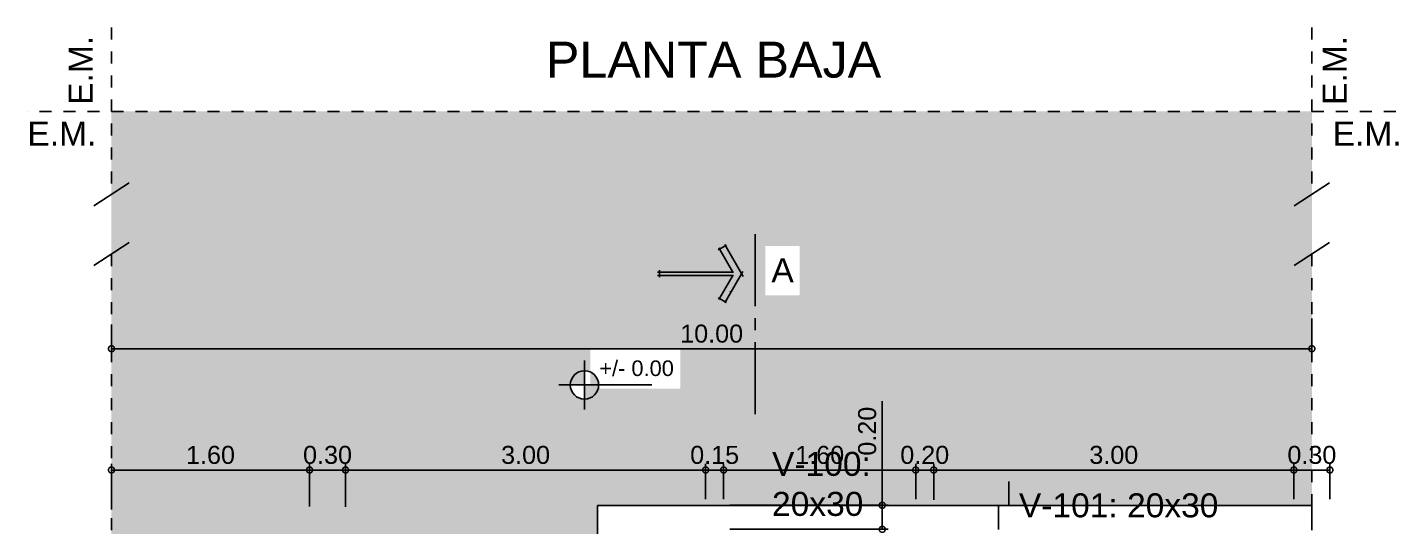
# Model space of a CAD drawing. Header units: millimetres. Extents: x 141 to 456, y -20 to 129.
# Drawn here: x 140.71 to 152.13, y 103.68 to 107.83 of the extents above; entities that cross this region are included whole.
import ezdxf

# ---------------------------------------------------------------- set-up
doc = ezdxf.new("R2010")
doc.units = ezdxf.units.MM
doc.header["$LTSCALE"] = 0.1
doc.header["$MEASUREMENT"] = 0
doc.header["$PDMODE"] = 3
doc.header["$PDSIZE"] = 0.1
doc.linetypes.add('ACAD_ISO04W100', pattern=[30, 24, -3, 0, -3])
doc.layers.get('DEFPOINTS').update_dxf_attribs({"color": 1})
for name, color, linetype in [('Cotas', 1, 'Continuous'), ('Cubierta', 7, 'Continuous'), ('EJES', 6, 'Continuous'), ('Equipamiento', 7, 'Continuous'), ('HATCH', 10, 'Continuous'), ('Proyecciones', 1, 'Continuous'), ('Textos', 7, 'Continuous')]:
    doc.layers.add(name, color=color, linetype=linetype)
doc.styles.add('ARIAL', font='arial.ttf', dxfattribs={"height": 0.18})
doc.styles.add('Diego', font='arial.ttf')
doc.styles.get("Standard").update_dxf_attribs({"font": 'arial.ttf'})
doc.dimstyles.new('Cota Diego', dxfattribs={"dimtxt": 0.185, "dimasz": 0.1, "dimexe": 0.05, "dimexo": 0.05, "dimgap": 0.05, "dimtad": 1, "dimdsep": 46, "dimtxsty": 'Standard', "dimblk": 'DOTSMALL', "dimcen": 0.05, "dimclrd": 1, "dimclre": 1, "dimclrt": 1, "dimadec": 0, "dimazin": 0, "dimtfac": 1, "dimtmove": 0, "dimatfit": 3, "dimldrblk": 'DOTSMALL', "dimfxl": 1, "dimlwe": -1, "dimarcsym": 0})

# ---------------------------------------------------------------- blocks, each defined once
blk = doc.blocks.new('_DotSmall')
at = {"color": 0, "linetype": 'ByBlock', "const_width": 0.5}
blk.add_lwpolyline([(-0.0625, 0, 1), (0.0625, 0, 1)], format="xyb", close=True, dxfattribs=at)
blk = doc.blocks.new('*D75')
at = {"color": 1, "linetype": 'Continuous', "transparency": 16777216}
for p, q in [((141.409, 105.36), (141.409, 105.107)), ((151.409, 105.408), (151.409, 105.107))]:
    blk.add_line(p, q, dxfattribs=at)
at = {"color": 1, "linetype": 'Continuous', "lineweight": -2, "transparency": 16777216}
blk.add_line((141.409, 105.157), (151.409, 105.157), dxfattribs=at)
at = {"layer": 'DEFPOINTS', "color": 0, "linetype": 'Continuous', "transparency": 16777216}
for p in [(151.409, 105.458), (141.409, 105.41), (151.409, 105.157)]:
    blk.add_point(p, dxfattribs=at)
at = {"color": 1, "linetype": 'Continuous', "lineweight": -2, "transparency": 16777216, "xscale": 0.1, "yscale": 0.1, "zscale": 0.1, "rotation": 180}
blk.add_blockref('_DotSmall', (141.409, 105.157), dxfattribs=at)
at = {"color": 1, "linetype": 'Continuous', "lineweight": -2, "transparency": 16777216, "xscale": 0.1, "yscale": 0.1, "zscale": 0.1}
blk.add_blockref('_DotSmall', (151.409, 105.157), dxfattribs=at)
at = {"color": 1, "linetype": 'Continuous', "transparency": 16777216, "insert": (146.409, 105.282), "char_height": 0.15, "attachment_point": 5}
blk.add_mtext('10.00', dxfattribs=at)
blk = doc.blocks.new('SDFGBB')
blk.add_hatch(color=256).paths.add_polyline_path([(-0.353, 0.316), (-0.402, 0.232), (0, 0), (0.402, 0.232), (0.353, 0.316), (0.024, 0.126), (0.024, 1.177), (-0.022, 1.177), (-0.022, 0.124)])
for p, q in [((-0.022, 1.205), (-0.022, 0.116)), ((0.024, 1.205), (0.024, 0.116)), ((-0.051, 1.177), (0.05, 1.177)), ((0.037, -0.022), (-0.418, 0.241)), ((-0.412, 0.214), (-0.343, 0.333)), ((-0.022, 0.124), (-0.37, 0.325)), ((-0.033, -0.019), (0.418, 0.241)), ((0.024, 0.126), (0.37, 0.325)), ((0.412, 0.214), (0.343, 0.333))]:
    blk.add_line(p, q)
blk = doc.blocks.new('*D68')
at = {"color": 1, "linetype": 'Continuous', "transparency": 16777216}
for p, q in [((151.259, 104.053), (151.259, 104.197)), ((151.559, 103.903), (151.559, 104.197))]:
    blk.add_line(p, q, dxfattribs=at)
at = {"color": 1, "linetype": 'Continuous', "lineweight": -2, "transparency": 16777216}
blk.add_line((151.559, 104.147), (151.259, 104.147), dxfattribs=at)
at = {"layer": 'DEFPOINTS', "color": 0, "linetype": 'Continuous', "transparency": 16777216}
for p in [(151.259, 104.147), (151.259, 104.003), (151.559, 103.853)]:
    blk.add_point(p, dxfattribs=at)
at = {"color": 1, "linetype": 'Continuous', "lineweight": -2, "transparency": 16777216, "xscale": 0.1, "yscale": 0.1, "zscale": 0.1, "rotation": 180}
blk.add_blockref('_DotSmall', (151.259, 104.147), dxfattribs=at)
at = {"color": 1, "linetype": 'Continuous', "lineweight": -2, "transparency": 16777216, "xscale": 0.1, "yscale": 0.1, "zscale": 0.1}
blk.add_blockref('_DotSmall', (151.559, 104.147), dxfattribs=at)
at = {"color": 1, "linetype": 'Continuous', "transparency": 16777216, "insert": (151.409, 104.272), "char_height": 0.15, "attachment_point": 5}
blk.add_mtext('0.30', dxfattribs=at)
blk = doc.blocks.new('*D69')
at = {"color": 1, "linetype": 'Continuous', "transparency": 16777216}
for p, q in [((148.259, 103.898), (148.259, 104.197)), ((151.259, 103.903), (151.259, 104.197))]:
    blk.add_line(p, q, dxfattribs=at)
at = {"color": 1, "linetype": 'Continuous', "lineweight": -2, "transparency": 16777216}
blk.add_line((151.259, 104.147), (148.259, 104.147), dxfattribs=at)
at = {"layer": 'DEFPOINTS', "color": 0, "linetype": 'Continuous', "transparency": 16777216}
for p in [(148.259, 104.147), (148.259, 103.848), (151.259, 103.853)]:
    blk.add_point(p, dxfattribs=at)
at = {"color": 1, "linetype": 'Continuous', "lineweight": -2, "transparency": 16777216, "xscale": 0.1, "yscale": 0.1, "zscale": 0.1, "rotation": 180}
blk.add_blockref('_DotSmall', (148.259, 104.147), dxfattribs=at)
at = {"color": 1, "linetype": 'Continuous', "lineweight": -2, "transparency": 16777216, "xscale": 0.1, "yscale": 0.1, "zscale": 0.1}
blk.add_blockref('_DotSmall', (151.259, 104.147), dxfattribs=at)
at = {"color": 1, "linetype": 'Continuous', "transparency": 16777216, "insert": (149.759, 104.272), "char_height": 0.15, "attachment_point": 5}
blk.add_mtext('3.00', dxfattribs=at)
blk = doc.blocks.new('*D70')
at = {"color": 1, "linetype": 'Continuous', "transparency": 16777216}
for p, q in [((146.509, 104.036), (146.509, 104.197)), ((148.109, 103.903), (148.109, 104.197))]:
    blk.add_line(p, q, dxfattribs=at)
at = {"color": 1, "linetype": 'Continuous', "lineweight": -2, "transparency": 16777216}
blk.add_line((148.109, 104.147), (146.509, 104.147), dxfattribs=at)
at = {"layer": 'DEFPOINTS', "color": 0, "linetype": 'Continuous', "transparency": 16777216}
for p in [(146.509, 104.147), (146.509, 103.986), (148.109, 103.853)]:
    blk.add_point(p, dxfattribs=at)
at = {"color": 1, "linetype": 'Continuous', "lineweight": -2, "transparency": 16777216, "xscale": 0.1, "yscale": 0.1, "zscale": 0.1, "rotation": 180}
blk.add_blockref('_DotSmall', (146.509, 104.147), dxfattribs=at)
at = {"color": 1, "linetype": 'Continuous', "lineweight": -2, "transparency": 16777216, "xscale": 0.1, "yscale": 0.1, "zscale": 0.1}
blk.add_blockref('_DotSmall', (148.109, 104.147), dxfattribs=at)
at = {"color": 1, "linetype": 'Continuous', "transparency": 16777216, "insert": (147.309, 104.272), "char_height": 0.15, "attachment_point": 5}
blk.add_mtext('1.60', dxfattribs=at)
blk = doc.blocks.new('*D71')
at = {"color": 1, "linetype": 'Continuous', "transparency": 16777216}
for p, q in [((143.359, 103.846), (143.359, 104.197)), ((146.359, 103.948), (146.359, 104.197))]:
    blk.add_line(p, q, dxfattribs=at)
at = {"color": 1, "linetype": 'Continuous', "lineweight": -2, "transparency": 16777216}
blk.add_line((146.359, 104.147), (143.359, 104.147), dxfattribs=at)
at = {"layer": 'DEFPOINTS', "color": 0, "linetype": 'Continuous', "transparency": 16777216}
for p in [(143.359, 104.147), (146.359, 103.898), (143.359, 103.796)]:
    blk.add_point(p, dxfattribs=at)
at = {"color": 1, "linetype": 'Continuous', "lineweight": -2, "transparency": 16777216, "xscale": 0.1, "yscale": 0.1, "zscale": 0.1, "rotation": 180}
blk.add_blockref('_DotSmall', (143.359, 104.147), dxfattribs=at)
at = {"color": 1, "linetype": 'Continuous', "lineweight": -2, "transparency": 16777216, "xscale": 0.1, "yscale": 0.1, "zscale": 0.1}
blk.add_blockref('_DotSmall', (146.359, 104.147), dxfattribs=at)
at = {"color": 1, "linetype": 'Continuous', "transparency": 16777216, "insert": (144.859, 104.272), "char_height": 0.15, "attachment_point": 5}
blk.add_mtext('3.00', dxfattribs=at)
blk = doc.blocks.new('*D72')
at = {"color": 1, "linetype": 'Continuous', "transparency": 16777216}
for p, q in [((143.059, 103.843), (143.059, 104.197)), ((143.359, 103.839), (143.359, 104.197))]:
    blk.add_line(p, q, dxfattribs=at)
at = {"color": 1, "linetype": 'Continuous', "lineweight": -2, "transparency": 16777216}
blk.add_line((143.359, 104.147), (143.059, 104.147), dxfattribs=at)
at = {"layer": 'DEFPOINTS', "color": 0, "linetype": 'Continuous', "transparency": 16777216}
for p in [(143.059, 104.147), (143.059, 103.793), (143.359, 103.789)]:
    blk.add_point(p, dxfattribs=at)
at = {"color": 1, "linetype": 'Continuous', "lineweight": -2, "transparency": 16777216, "xscale": 0.1, "yscale": 0.1, "zscale": 0.1, "rotation": 180}
blk.add_blockref('_DotSmall', (143.059, 104.147), dxfattribs=at)
at = {"color": 1, "linetype": 'Continuous', "lineweight": -2, "transparency": 16777216, "xscale": 0.1, "yscale": 0.1, "zscale": 0.1}
blk.add_blockref('_DotSmall', (143.359, 104.147), dxfattribs=at)
at = {"color": 1, "linetype": 'Continuous', "transparency": 16777216, "insert": (143.209, 104.272), "char_height": 0.15, "attachment_point": 5}
blk.add_mtext('0.30', dxfattribs=at)
blk = doc.blocks.new('*D73')
at = {"color": 1, "linetype": 'Continuous', "transparency": 16777216}
for p, q in [((141.409, 103.818), (141.409, 104.197)), ((143.059, 103.884), (143.059, 104.197))]:
    blk.add_line(p, q, dxfattribs=at)
at = {"color": 1, "linetype": 'Continuous', "lineweight": -2, "transparency": 16777216}
blk.add_line((143.059, 104.147), (141.409, 104.147), dxfattribs=at)
at = {"layer": 'DEFPOINTS', "color": 0, "linetype": 'Continuous', "transparency": 16777216}
for p in [(141.409, 104.147), (143.059, 103.834), (141.409, 103.768)]:
    blk.add_point(p, dxfattribs=at)
at = {"color": 1, "linetype": 'Continuous', "lineweight": -2, "transparency": 16777216, "xscale": 0.1, "yscale": 0.1, "zscale": 0.1, "rotation": 180}
blk.add_blockref('_DotSmall', (141.409, 104.147), dxfattribs=at)
at = {"color": 1, "linetype": 'Continuous', "lineweight": -2, "transparency": 16777216, "xscale": 0.1, "yscale": 0.1, "zscale": 0.1}
blk.add_blockref('_DotSmall', (143.059, 104.147), dxfattribs=at)
at = {"color": 1, "linetype": 'Continuous', "transparency": 16777216, "insert": (142.234, 104.272), "char_height": 0.15, "attachment_point": 5}
blk.add_mtext('1.60', dxfattribs=at)
blk = doc.blocks.new('Nivel Planta')
at = {"layer": 'Cubierta'}
h = blk.add_hatch(color=1, dxfattribs=at)
h.paths.add_polyline_path([(509.851, 209.413, 0.414214), (509.733, 209.295), (509.851, 209.295)])
h.paths.add_polyline_path([(509.969, 209.295), (509.851, 209.295), (509.851, 209.177, 0.414214)])
at = {"layer": 'Cotas', "color": 1}
for p, q in [((509.851, 209.499), (509.851, 209.09)), ((509.636, 209.295), (510.413, 209.295))]:
    blk.add_line(p, q, dxfattribs=at)
blk.add_circle((509.851, 209.295), 0.118, dxfattribs=at)
blk = doc.blocks.new('*D87')
at = {"color": 1, "linetype": 'Continuous', "transparency": 16777216}
for p, q in [((146.359, 103.903), (146.359, 104.197)), ((146.509, 103.903), (146.509, 104.197))]:
    blk.add_line(p, q, dxfattribs=at)
at = {"color": 1, "linetype": 'Continuous', "lineweight": -2, "transparency": 16777216}
blk.add_line((146.509, 104.147), (146.359, 104.147), dxfattribs=at)
at = {"layer": 'DEFPOINTS', "color": 0, "linetype": 'Continuous', "transparency": 16777216}
for p in [(146.359, 104.147), (146.359, 103.853), (146.509, 103.853)]:
    blk.add_point(p, dxfattribs=at)
at = {"color": 1, "linetype": 'Continuous', "lineweight": -2, "transparency": 16777216, "xscale": 0.1, "yscale": 0.1, "zscale": 0.1, "rotation": 180}
blk.add_blockref('_DotSmall', (146.359, 104.147), dxfattribs=at)
at = {"color": 1, "linetype": 'Continuous', "lineweight": -2, "transparency": 16777216, "xscale": 0.1, "yscale": 0.1, "zscale": 0.1}
blk.add_blockref('_DotSmall', (146.509, 104.147), dxfattribs=at)
at = {"color": 1, "linetype": 'Continuous', "transparency": 16777216, "insert": (146.434, 104.272), "char_height": 0.15, "attachment_point": 5}
blk.add_mtext('0.15', dxfattribs=at)
blk = doc.blocks.new('*D88')
at = {"color": 1, "linetype": 'Continuous', "transparency": 16777216}
for p, q in [((148.109, 103.903), (148.109, 104.197)), ((148.259, 103.903), (148.259, 104.197))]:
    blk.add_line(p, q, dxfattribs=at)
at = {"color": 1, "linetype": 'Continuous', "lineweight": -2, "transparency": 16777216}
blk.add_line((148.259, 104.147), (148.109, 104.147), dxfattribs=at)
at = {"layer": 'DEFPOINTS', "color": 0, "linetype": 'Continuous', "transparency": 16777216}
for p in [(148.109, 104.147), (148.109, 103.853), (148.259, 103.853)]:
    blk.add_point(p, dxfattribs=at)
at = {"color": 1, "linetype": 'Continuous', "lineweight": -2, "transparency": 16777216, "xscale": 0.1, "yscale": 0.1, "zscale": 0.1, "rotation": 180}
blk.add_blockref('_DotSmall', (148.109, 104.147), dxfattribs=at)
at = {"color": 1, "linetype": 'Continuous', "lineweight": -2, "transparency": 16777216, "xscale": 0.1, "yscale": 0.1, "zscale": 0.1}
blk.add_blockref('_DotSmall', (148.259, 104.147), dxfattribs=at)
at = {"color": 1, "linetype": 'Continuous', "transparency": 16777216, "insert": (148.184, 104.272), "char_height": 0.15, "attachment_point": 5}
blk.add_mtext('0.20', dxfattribs=at)
blk = doc.blocks.new('*D131')
at = {"color": 1, "linetype": 'Continuous', "lineweight": -2, "transparency": 16777216}
for p in [(147.83, 104.72), (147.83, 103.653)]:
    blk.add_line(p, (147.83, 103.853), dxfattribs=at)
at = {"color": 1, "linetype": 'Continuous', "transparency": 16777216}
for p, q in [((146.559, 103.853), (147.88, 103.853)), ((146.559, 103.653), (147.88, 103.653))]:
    blk.add_line(p, q, dxfattribs=at)
at = {"layer": 'DEFPOINTS', "color": 0, "linetype": 'Continuous', "transparency": 16777216}
for p in [(146.509, 103.853), (147.83, 103.853), (146.509, 103.653)]:
    blk.add_point(p, dxfattribs=at)
at = {"color": 1, "linetype": 'Continuous', "lineweight": -2, "transparency": 16777216, "xscale": 0.1, "yscale": 0.1, "zscale": 0.1}
for p, rotation in [((147.83, 103.853), 90), ((147.83, 103.653), 270)]:
    blk.add_blockref('_DotSmall', p, dxfattribs=dict(at, rotation=rotation))
at = {"color": 1, "linetype": 'Continuous', "transparency": 16777216, "insert": (147.705, 104.47), "char_height": 0.15, "attachment_point": 5, "rotation": 90}
blk.add_mtext('0.20', dxfattribs=at)

msp = doc.modelspace()

# ---------------------------------------------------------------- hatches: boundary and pattern name
at = {"linetype": 'ACAD_ISO04W100', "transparency": 33554559}
h = msp.add_hatch(dxfattribs=at)
h.set_pattern_fill('AR-SAND', color=1, scale=0.01, style=0)
h.set_pattern_definition([(37.5, (-71.25555, -93.3759), (-0.0160003, 0.48941324), [0, -0.38608, 0, -0.4318, 0, -0.41275]), (7.5, (-71.25555, -93.3759), (0.4495233, 0.7168251), [0, -0.20828, 0, -0.34798, 0, -0.13335]), (327.5, (-71.56797, -93.3759), (0.7909924, 0.0014372), [0, -0.127, 0, -0.4572, 0, -0.5969]), (317.5, (-71.568, -93.3759), (0.7635565, 0.2229293), [0, -0.0635, 0, -0.29972, 0, -0.3429])])
h.paths.add_polyline_path([(146.6578, 93.4311), (146.5232, 93.1979), (146.4746, 93.226), (146.5849, 93.4169), (145.9746, 93.4169), (145.9746, 93.4437), (146.5858, 93.4437), (146.4746, 93.6363), (146.5232, 93.6643)], flags=16)
h.paths.add_polyline_path([(141.843, 98.0996), (141.843, 98.7108), (141.6505, 98.5996), (141.6225, 98.6482), (141.8557, 98.7828), (142.0889, 98.6482), (142.0608, 98.5996), (141.8698, 98.7099), (141.8698, 98.0996)], flags=16)
h.paths.add_polyline_path([(146.5232, 105.548), (146.4746, 105.576), (146.5849, 105.767), (145.9746, 105.767), (145.9746, 105.7938), (146.5858, 105.7938), (146.4746, 105.9863), (146.5232, 106.0144), (146.6578, 105.7812)], flags=16)
at = {"layer": 'HATCH', "true_color": 0xf26722, "transparency": 33554559}
h = msp.add_hatch(dxfattribs=at)
h.set_pattern_fill('AR-SAND', color=30, scale=0.005)
h.set_pattern_definition([(37.5, (-44.64595, 77.8552), (-0.00800016, 0.24470662), [0, -0.19304, 0, -0.2159, 0, -0.206375]), (7.5, (-44.64595, 77.8552), (0.22476164, 0.35841255), [0, -0.10414, 0, -0.17399, 0, -0.066675]), (327.5, (-44.80216, 77.8552), (0.39549619, 0.0007186), [0, -0.0635, 0, -0.2286, 0, -0.29845]), (317.5, (-44.80216, 77.8552), (0.3817782, 0.11146466), [0, -0.03175, 0, -0.14986, 0, -0.17145])])
h.paths.add_polyline_path([(151.4089, 107.1326), (141.4089, 107.1326), (141.4089, 103.2526), (145.4589, 103.2526), (145.4589, 103.8526), (151.4089, 103.8526)])
edge = h.paths.add_edge_path(flags=16)
edge.add_arc((145.3492, 104.8555), 0.118, 0, 360)
h.paths.add_polyline_path([(145.9746, 105.767), (145.9746, 105.7938), (146.5858, 105.7938), (146.4746, 105.9863), (146.5232, 106.0144), (146.6578, 105.7812), (146.5232, 105.548), (146.4746, 105.576), (146.5849, 105.767)], flags=16)
h.paths.add_polyline_path([(145.398, 104.824), (146.1489, 104.824), (146.1489, 105.1569), (145.398, 105.1569)], flags=16)
h.paths.add_polyline_path([(146.8563, 105.6011), (147.1434, 105.6011), (147.1434, 106.0132), (146.8563, 106.0132)], flags=16)

# ---------------------------------------------------------------- linework, layer by layer
at = {"color": 1, "linetype": 'Continuous', "transparency": 33554559}
for points in [[(141.2626, 106.3469), (141.5552, 106.5372)], [(151.2626, 106.3469), (151.5552, 106.5372)], [(141.2626, 105.8501), (141.5552, 106.0404)], [(151.2626, 105.8501), (151.5552, 106.0404)]]:
    msp.add_lwpolyline(points, dxfattribs=at)
at = {"layer": 'EJES', "color": 1, "linetype": 'ACAD_ISO04W100', "ltscale": 0.025, "transparency": 33554559}
for p, q in [((141.4089, 107.8326), (141.4089, 106.442)), ((151.4089, 107.8326), (151.4089, 106.442)), ((152.1089, 107.1326), (140.7089, 107.1326)), ((141.4089, 105.9452), (141.4089, 89.4326)), ((151.4089, 105.9452), (151.4089, 89.4326))]:
    msp.add_line(p, q, dxfattribs=at)
at = {"layer": 'Equipamiento', "color": 2, "transparency": 33554559}
for p, q in [((148.8839, 104.0526), (148.8839, 103.8526)), ((145.4589, 103.8526), (151.4089, 103.8526)), ((145.4589, 103.2526), (145.4589, 103.8526)), ((148.7994, 103.8526), (148.7994, 103.6526)), ((148.7994, 103.8526), (148.8839, 103.8526)), ((151.4089, 103.8526), (151.4089, 103.6526))]:
    msp.add_line(p, q, dxfattribs=at)
at = {"layer": 'Proyecciones', "color": 8, "linetype": 'ACAD_ISO04W100', "ltscale": 0.25, "transparency": 33554559}
msp.add_line((146.7721, 106.1113), (146.7721, 104.6113), dxfattribs=at)

# ---------------------------------------------------------------- block references
at = {"layer": 'Cubierta', "color": 1, "transparency": 33554559}
msp.add_blockref('Nivel Planta', (-364.5014, -104.4396), dxfattribs=at)
at = {"layer": 'Textos', "color": 8, "ltscale": 0.01, "transparency": 33554559, "xscale": -0.5804296196057521, "yscale": 0.5804296196057521, "zscale": 0.5804296196057521, "rotation": 90}
msp.add_blockref('SDFGBB', (146.6578, 105.7812), dxfattribs=at)

# ---------------------------------------------------------------- texts
at = {"layer": 'Cubierta', "color": 1, "transparency": 33554559, "insert": (145.4731, 105.0597), "char_height": 0.26, "width": 1.302589, "attachment_point": 1}
msp.add_mtext('{\\H0.5x;+/- 0.00}', dxfattribs=at)
at = {"layer": 'Textos', "color": 2, "transparency": 33554559, "char_height": 0.2, "width": 0.738387, "attachment_point": 3, "rotation": 90, "style": 'Diego'}
for insert in [(141.0515, 107.7624), (151.4991, 107.7615)]:
    msp.add_mtext('E.M.', dxfattribs=dict(at, insert=insert))
at = {"layer": 'Textos', "color": 1, "transparency": 33554559, "insert": (141.4089, 107.4103), "char_height": 0.3, "width": 10, "attachment_point": 7}
msp.add_mtext('\\pi3.61838;PLANTA BAJA', dxfattribs=at)
at = {"layer": 'Textos', "color": 2, "transparency": 33554559, "char_height": 0.2, "width": 0.738387, "attachment_point": 7, "style": 'Diego'}
for insert in [(140.7088, 106.8489), (151.5826, 106.8489)]:
    msp.add_mtext('E.M.', dxfattribs=dict(at, insert=insert))
at = {"layer": 'Textos', "color": 8, "ltscale": 0.01, "transparency": 33554559, "insert": (146.9067, 105.9103), "char_height": 0.2, "width": 0.349669, "attachment_point": 1, "style": 'Diego'}
msp.add_mtext('A', dxfattribs=at)
at = {"layer": 'Textos', "color": 2, "ltscale": 0.01, "char_height": 0.2, "attachment_point": 1, "style": 'ARIAL'}
for s, insert, width in [('V-100: 20x30', (146.9118, 104.2982), 1.540138), ('V-101: 20x30', (148.9687, 103.9528), 1.851523)]:
    msp.add_mtext(s, dxfattribs=dict(at, insert=insert, width=width))

# ---------------------------------------------------------------- dimensions: what is measured, and where the dimension line sits
at = {"color": 1, "linetype": 'Continuous', "transparency": 33554559}
for base, p1, p2, picture, middle in [((151.4089, 105.1574), (141.4089, 105.4102), (151.4089, 105.4583), '*D75', (146.4089, 105.2824)), ((143.3589, 104.1474), (146.3589, 103.8975), (143.3589, 103.7965), '*D71', (144.8589, 104.2724)), ((146.5089, 104.1474), (148.109, 103.8526), (146.5089, 103.9858), '*D70', (147.309, 104.2724)), ((148.2589, 104.1474), (151.2589, 103.8526), (148.2589, 103.8475), '*D69', (149.7589, 104.2724))]:
    dim = msp.add_linear_dim(base=base, p1=p1, p2=p2, dimstyle='Cota Diego', override={"dimtxt": 0.15, "dimzin": 0, "dimtmove": 1, "dimfxl": 0.08}, dxfattribs=at)
    dim.commit()
    dim.dimension.update_dxf_attribs({"geometry": picture, "text_midpoint": middle})
dim = msp.add_linear_dim(base=(147.8304, 103.8526), p1=(146.5089, 103.6526), p2=(146.5089, 103.8526), angle=90, dimstyle='Cota Diego', override={"dimtxt": 0.15, "dimzin": 0, "dimtmove": 1, "dimfxl": 0.08}, dxfattribs=at)
dim.commit()
dim.dimension.update_dxf_attribs({"geometry": '*D131', "text_midpoint": (147.8304, 104.4701), "dimtype": 160})
dim = msp.add_linear_dim(base=(141.4089, 104.1474), p1=(143.0589, 103.834), p2=(141.4089, 103.7677), text='1.60', dimstyle='Cota Diego', override={"dimtxt": 0.15, "dimzin": 0, "dimtmove": 1, "dimfxl": 0.08}, dxfattribs=at)
dim.commit()
dim.dimension.update_dxf_attribs({"geometry": '*D73', "text_midpoint": (142.2339, 104.2724)})
for base, p1, p2, picture, middle in [((143.0589, 104.1474), (143.3589, 103.7887), (143.0589, 103.7926), '*D72', (143.2089, 104.1474)), ((146.3589, 104.1474), (146.5089, 103.8526), (146.3589, 103.8526), '*D87', (146.4339, 104.1474)), ((151.2589, 104.1474), (151.5589, 103.8526), (151.2589, 104.0029), '*D68', (151.4089, 104.1474))]:
    dim = msp.add_linear_dim(base=base, p1=p1, p2=p2, dimstyle='Cota Diego', override={"dimtxt": 0.15, "dimzin": 0, "dimtmove": 1, "dimfxl": 0.08}, dxfattribs=at)
    dim.commit()
    dim.dimension.update_dxf_attribs({"geometry": picture, "text_midpoint": middle, "dimtype": 160})
dim = msp.add_linear_dim(base=(148.109, 104.1474), p1=(148.259, 103.8526), p2=(148.109, 103.8526), text='0.20', dimstyle='Cota Diego', override={"dimtxt": 0.15, "dimzin": 0, "dimtmove": 1, "dimfxl": 0.08}, dxfattribs=at)
dim.commit()
dim.dimension.update_dxf_attribs({"geometry": '*D88', "text_midpoint": (148.184, 104.1474), "dimtype": 160})

doc.saveas('drawing.dxf')
